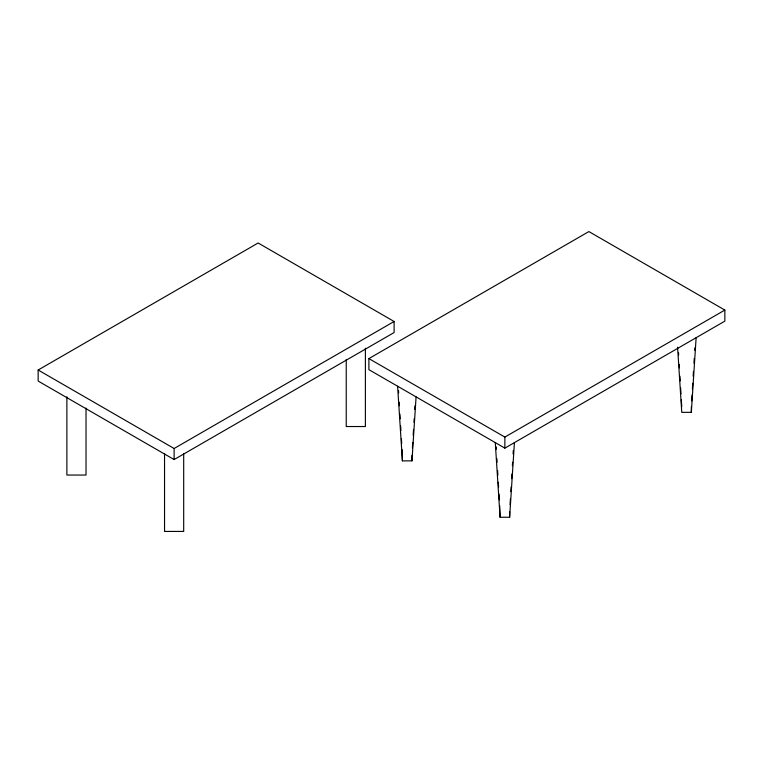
<?xml version="1.0" encoding="UTF-8"?>
<svg xmlns="http://www.w3.org/2000/svg" width="763" height="763" viewBox="0 0 763 763"><rect width="100%" height="100%" fill="white"/><g stroke="black" fill="none" stroke-linecap="round" stroke-linejoin="round"><path stroke-width="1.14" d="M412.401 448.253L412.754 442.359M413.174 435.291L413.527 429.397M413.947 422.32L414.156 418.782M414.719 409.359L414.929 405.821M510.065 504.639L510.418 498.744M510.838 491.677L511.115 486.966M511.611 478.706L511.897 473.995M512.383 465.745L512.602 462.206M513.089 453.956L513.299 450.418M691.688 400.918L692.041 395.024M692.394 389.13L692.747 383.236M693.166 376.169L693.453 371.447M693.939 363.198L694.225 358.486M694.721 350.236L694.855 347.871M397.609 386.231L402.397 460.862L411.972 460.862L416.083 396.884M495.282 442.616L500.07 517.247L509.636 517.247L514.424 442.616M677.582 347.194L681.76 412.344L691.335 412.344L696.123 337.713M38.15 370.007L258.142 242.996L394.109 321.49L394.109 332.544L174.117 459.564L38.15 381.061L38.15 370.007L174.117 448.501L394.109 321.49M368.891 358.591L588.883 231.571L724.85 310.074L724.85 321.128L504.858 448.139L368.891 369.645L368.891 358.591L504.858 437.085L724.85 310.074M678.526 352.592L678.66 354.948M679.232 364.38L679.442 367.919M679.928 376.169L680.215 380.88M680.634 387.957L680.987 393.851M681.34 399.745L681.76 406.813M496.198 446.88L496.331 449.235M496.894 458.668L497.114 462.206M497.6 470.456L497.886 475.177M498.306 482.245L498.592 486.966M499.012 494.033L499.364 499.927M499.717 505.821L500.07 517.247M398.524 390.494L398.668 392.85M399.23 402.282L399.44 405.821M399.936 414.071L400.222 418.782M400.642 425.859L400.918 430.57M401.414 438.83L401.7 443.541M402.044 449.436L402.397 460.862M691.335 406.813L691.335 412.344M509.636 511.715L509.636 517.247M504.858 437.085L504.858 448.139M411.972 455.33L411.972 460.862M365.391 348.243L365.391 426.527L346.24 426.527L346.24 359.507M183.692 453.594L183.692 531.43L164.541 531.43L164.541 453.594M174.117 448.501L174.117 459.564M86.028 408.024L86.028 475.044L66.877 475.044L66.877 396.76"/></g></svg>
